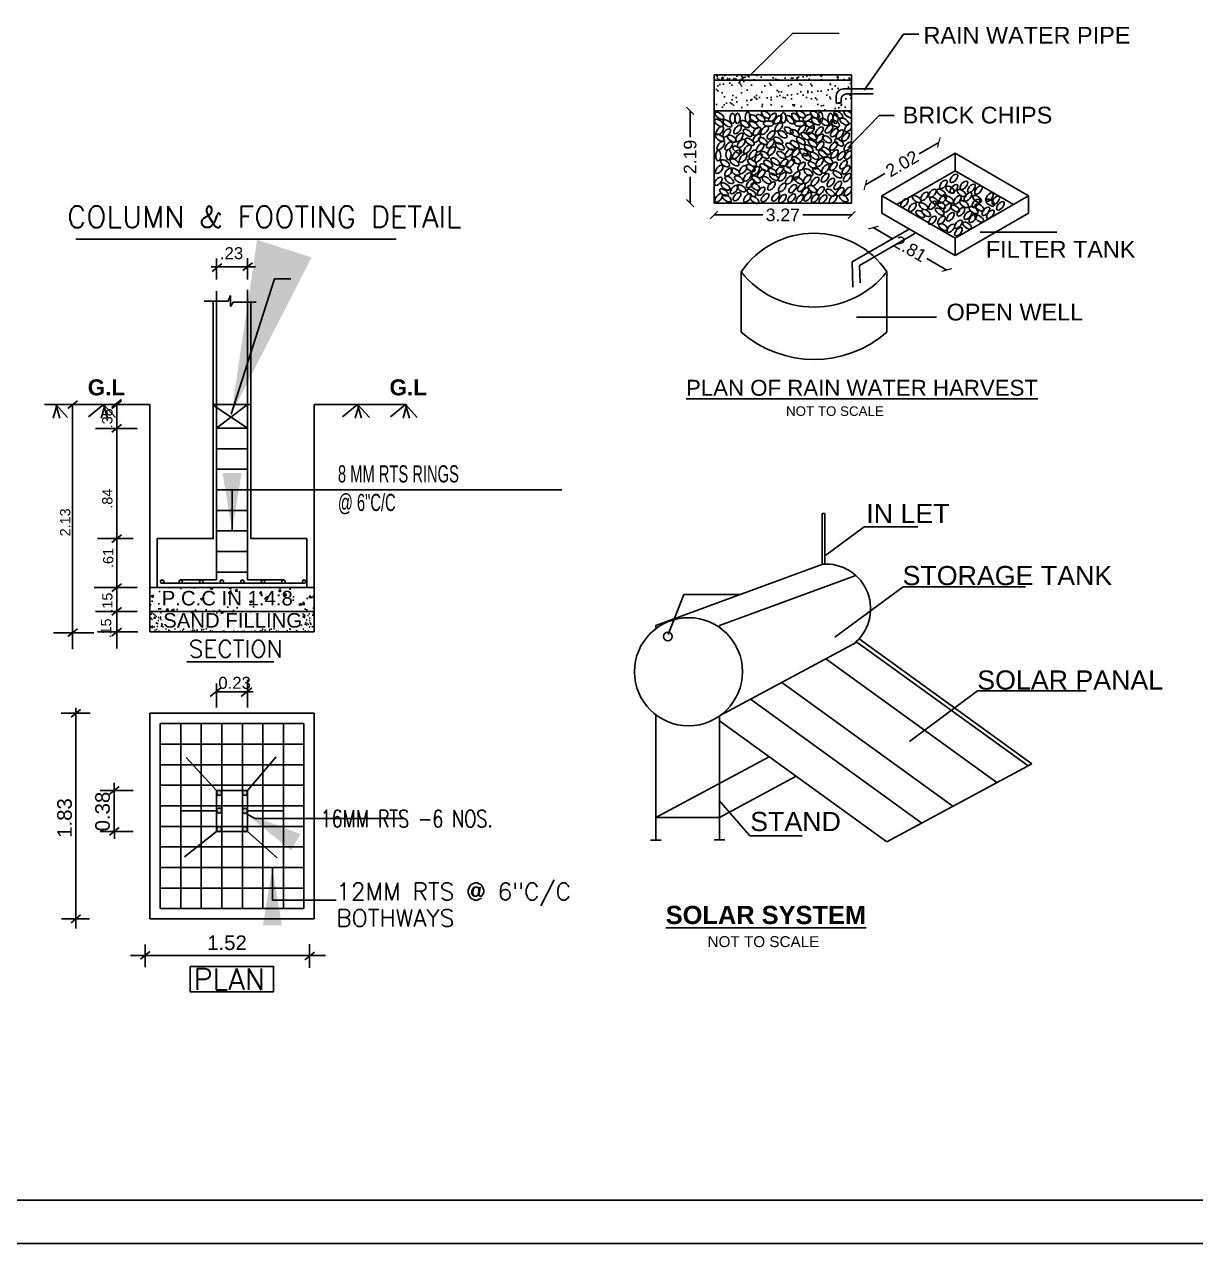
# Model space of a CAD drawing. Header units: metres. Extents: x 10 to 343, y 349 to 530.
# Drawn here: x 256.62 to 297.03, y 349 to 391.05 of the extents above; entities that cross this region are included whole.
import ezdxf

# ---------------------------------------------------------------- set-up
doc = ezdxf.new("R2010")
doc.units = ezdxf.units.M
doc.layers.add('0 @ 1', color=7, linetype='Continuous')
doc.styles.add('Arial-Bold', font='times.ttf')
doc.styles.add('CODE', font='arial.ttf', dxfattribs={"height": 0.7})
doc.styles.get("Standard").update_dxf_attribs({"font": 'arial.ttf'})
doc.styles.add('style1', font='micross.ttf')
doc.styles.add('style2', font='arialbd.ttf')
doc.styles.add('style4', font='romans.shx', dxfattribs={"width": 0.75, "height": 175})
doc.styles.add('style6', font='romans.shx', dxfattribs={"width": 0.8})
doc.dimstyles.new('OUTER', dxfattribs={"dimtxt": 0.23, "dimasz": 0.18, "dimexe": 0.1, "dimexo": 0.9, "dimgap": 0.09, "dimtad": 0, "dimzin": 0, "dimdsep": 46, "dimtxsty": 'style1', "dimblk": 'ARCHTICK', "dimcen": 0.09, "dimadec": 0, "dimazin": 0, "dimtfac": 1, "dimtofl": 0, "dimtmove": 2, "dimatfit": 3, "dimfxl": 0, "dimtolj": 1, "dimtzin": 0, "dimarcsym": 0})
doc.dimstyles.new('STY', dxfattribs={"dimscale": 0.9, "dimtxt": 0.23, "dimasz": 0.18, "dimexe": 0.15, "dimexo": 0.6, "dimgap": 0.1, "dimtad": 1, "dimtih": 1, "dimtoh": 1, "dimzin": 0, "dimdsep": 46, "dimtxsty": 'Arial-Bold', "dimblk": 'CLOSEDBLANK', "dimcen": 0.09375, "dimdle": 0.1, "dimse1": 1, "dimse2": 1, "dimadec": 0, "dimazin": 0, "dimtfac": 1, "dimtmove": 2, "dimatfit": 2, "dimfxl": 0, "dimtolj": 1, "dimtzin": 0, "dimarcsym": 0})
doc.dimstyles.new('STY2', dxfattribs={"dimscale": 0, "dimtxt": 6, "dimasz": 2, "dimexe": 0.1875, "dimexo": 72, "dimgap": 2, "dimtad": 0, "dimtih": 1, "dimtoh": 1, "dimlfac": 0.0254, "dimzin": 0, "dimdsep": 46, "dimtxsty": 'Standard', "dimcen": 0.09375, "dimadec": 0, "dimazin": 0, "dimtfac": 1, "dimtdec": 4, "dimtofl": 0, "dimtmove": 0, "dimatfit": 3, "dimfxl": 0, "dimtolj": 1, "dimtzin": 0, "dimarcsym": 0})

# ---------------------------------------------------------------- blocks, each defined once
blk = doc.blocks.new('_ClosedBlank')
at = {"color": 0, "linetype": 'ByBlock', "lineweight": -2}
for p, q in [((-1, 0.1667), (0, 0)), ((-1, 0.1667), (-1, -0.1667)), ((0, 0), (-1, -0.1667))]:
    blk.add_line(p, q, dxfattribs=at)
blk = doc.blocks.new('_ArchTick')
at = {"color": 0, "linetype": 'ByBlock', "const_width": 0.15}
blk.add_lwpolyline([(-0.5, -0.5), (0.5, 0.5)], dxfattribs=at)

msp = doc.modelspace()

# ---------------------------------------------------------------- hatches: boundary and pattern name
h = msp.add_hatch()
h.set_pattern_fill('AR-CONC', color=256, scale=0.003071, style=0)
h.set_pattern_definition([(50, (266.1853, 372.9348), (0.5595275, -0.048952), [0.058507, -0.643572]), (355, (266.1853, 372.9348), (-0.108238, 0.586775), [0.046805, -0.514858]), (100.451, (266.23194, 372.9307), (0.451291, 0.53782), [0.049723, -0.546952]), (46.1842, (266.1853, 373.0908), (0.83254, -0.12912), [0.08776, -0.965358]), (96.6356, (266.2547, 373.08), (0.729118, 0.759896), [0.074584, -0.820428]), (351.184, (266.1853, 373.0908), (0.72912, 0.759895), [0.070208, -0.772287]), (21, (266.26332, 373.0518), (0.465641, -0.314079), [0.058507, -0.643572]), (326, (266.2633, 373.0518), (0.189807, 0.56568), [0.046805, -0.514858]), (71.4514, (266.3021, 373.0256), (0.655447, 0.251602), [0.049723, -0.546952]), (37.5, (266.18531, 372.93478), (0.0094858, 0.2596863), [0, -0.508617, 0, -0.5226586, 0, -0.516808]), (7.5, (266.18531, 372.93478), (0.2052173, 0.3076757), [0, -0.2979934, 0, -0.4969158, 0, -0.196972]), (327.5, (266.01136, 372.93478), (0.4164273, -0.0175942), [0, -0.195022, 0, -0.6084683, 0, -0.8073906]), (317.5, (265.93335, 372.93478), (0.454936, 0.07809), [0, -0.2535284, 0, -0.4040853, 0, -0.5733643])])
h.paths.add_polyline_path([(285.1644, 389.3134), (280.4193, 389.3134), (280.4193, 389.1291), (285.1644, 389.1291)])
h = msp.add_hatch()
h.set_pattern_fill('AR-SAND', color=256, scale=0.010237, style=0)
h.set_pattern_definition([(37.5, (266.1853, 372.93478), (-0.01638, 0.5010304), [0, -0.3952443, 0, -0.4420496, 0, -0.4225474]), (7.5, (266.1853, 372.9348), (0.460194, 0.73384), [0, -0.213224, 0, -0.35624, 0, -0.1365153]), (327.5, (265.8655, 372.93478), (0.809768, 0.001471), [0, -0.1300146, 0, -0.4680525, 0, -0.6110686]), (317.5, (265.8655, 372.9348), (0.78168, 0.228221), [0, -0.065007, 0, -0.3068344, 0, -0.3510394])])
edge = h.paths.add_edge_path()
edge.add_line((285.1644, 389.1291), (280.4193, 389.1291))
edge.add_line((280.4193, 389.1291), (280.4193, 388.0704))
edge.add_line((280.4193, 388.0704), (285.1644, 388.0704))
edge.add_line((285.1644, 388.0704), (285.1644, 388.6506))
edge.add_line((285.1644, 388.6506), (284.989, 388.6506))
edge.add_arc((284.989, 388.4663), 0.1843, 90, 180)
edge.add_line((284.8047, 388.4663), (284.8047, 388.3416))
edge.add_spline(control_points=[(284.8047, 388.3416), (284.7749, 388.3313), (284.7403, 388.3193), (284.7089, 388.3387), (284.7046, 388.3416)], knot_values=[4.1371188, 4.1371188, 4.1371188, 4.1371188, 8.4097277, 9.0909902, 9.0909902, 9.0909902, 9.0909902], degree=3, periodic=0)
edge.add_spline(control_points=[(284.7046, 388.3416), (284.6901, 388.3318), (284.6654, 388.3103), (284.6419, 388.3321), (284.6317, 388.3416)], knot_values=[0, 0, 0, 0, 2.3281263, 4.1371188, 4.1371188, 4.1371188, 4.1371188], degree=3, periodic=0)
edge.add_line((284.6317, 388.3416), (284.6317, 388.5779))
edge.add_arc((284.8774, 388.5779), 0.2457, 90, 180, ccw=False)
edge.add_line((284.8774, 388.8236), (285.1644, 388.8236))
edge.add_line((285.1644, 388.8236), (285.1644, 389.1291))
h = msp.add_hatch()
h.set_pattern_fill('AR-CONC', color=256, scale=0.118157, style=0)
h.set_pattern_definition([(50, (-605.2939, 581.33), (0.84749164, -0.0741459), [0.0886176, -0.97479356]), (355, (-605.2939, 581.33), (-0.1639441, 0.8887661), [0.0708941, -0.77983484]), (100.4514, (-605.22325, 581.3238), (0.68354814, 0.8146197), [0.0753134, -0.82844704]), (46.1842, (-605.2939, 581.5663), (1.2610178, -0.195572), [0.1329264, -1.4621903]), (96.6356, (-605.1888, 581.55), (1.1043675, 1.1509865), [0.11297, -1.2426704]), (351.1842, (-605.2939, 581.5663), (1.1043666, 1.1509873), [0.1063411, -1.1697523]), (21, (-605.1757, 581.5072), (0.70528624, -0.4757216), [0.0886176, -0.97479356]), (326, (-605.1757, 581.5072), (0.2874936, 0.85681405), [0.0708941, -0.77983484]), (71.4514, (-605.1169, 581.4676), (0.9927801, 0.3810917), [0.0753134, -0.82844704]), (37.5, (-605.29387, 581.32997), (0.0143677, 0.39333671), [0, -0.7703823, 0, -0.79165052, 0, -0.78278876]), (7.5, (-605.29387, 581.32997), (0.31083453, 0.46602424), [0, -0.45135896, 0, -0.75265878, 0, -0.2983459]), (327.5, (-605.55736, 581.32997), (0.63074748, -0.02665011), [0, -0.295392, 0, -0.921623, 0, -1.22292282]), (317.5, (-605.6755, 581.33), (0.6890741, 0.11828084), [0, -0.3840096, 0, -0.6120522, 0, -0.86845244])])
h.paths.add_polyline_path([(260.9533, 371.6177), (260.9533, 370.7315), (266.6248, 370.7315), (266.6248, 371.6177)])
h = msp.add_hatch()
h.set_pattern_fill('AR-SAND', color=256, scale=0.118157, style=0)
h.set_pattern_definition([(37.5, (-605.29387, 581.40072), (-0.007443093, 0.22766732), [0, -0.179598328, 0, -0.20086655, 0, -0.19200479]), (7.5, (-605.29387, 581.40072), (0.20911114, 0.33345573), [0, -0.09688857, 0, -0.16187481, 0, -0.062032317]), (327.5, (-605.4392, 581.40072), (0.36795702, 0.000668656), [0, -0.059078397, 0, -0.21268223, 0, -0.277668467]), (317.5, (-605.4392, 581.40072), (0.35519428, 0.10370333), [0, -0.0295392, 0, -0.139425018, 0, -0.159511673])])
h.paths.add_polyline_path([(260.9533, 370.8022), (260.9533, 370.0933), (266.6248, 370.0933), (266.6248, 370.8022)])
h = msp.add_hatch(color=256)
h.paths.add_polyline_path([(264.1436, 363.2894, 0.2733072), (264.1895, 363.2118), (264.275, 363.2118, 0.2620802), (264.3208, 363.2857), (264.3208, 363.2931, 0.979264)])
h.paths.add_polyline_path([(264.3208, 363.9173), (264.3208, 363.9316, 0.9604037), (264.1438, 363.9245, 0.9604037)])
h.paths.add_polyline_path([(264.3208, 364.5261), (264.3208, 364.5572, 0.3312959), (264.2437, 364.6297), (264.2234, 364.6297, 0.3809943), (264.1449, 364.5416, 0.9154732)])
h.paths.add_polyline_path([(263.4346, 364.5355), (263.4346, 364.5498, 0.3376144), (263.3628, 364.6297), (263.3297, 364.6297, 0.3602692), (263.2577, 364.5426, 0.9604037)])
h.paths.add_polyline_path([(263.4346, 363.9255), (263.4346, 363.9398, 0.9604037), (263.2577, 363.9326, 0.9604037)])
h.paths.add_polyline_path([(263.3824, 363.2118, 0.2947129), (263.4346, 363.2926, 0.9844997), (263.2574, 363.2953), (263.2574, 363.2898, 0.2862433), (263.3094, 363.2118)])

# ---------------------------------------------------------------- linework, layer by layer
for p, q in [((285.1644, 389.3134), (280.4193, 389.3134)), ((280.4193, 389.3134), (280.4193, 384.8844)), ((285.1644, 389.1291), (280.4193, 389.1291)), ((285.1644, 386.9472), (285.1644, 389.3134)), ((284.8774, 388.8236), (285.9056, 388.8236)), ((284.989, 388.6506), (285.9056, 388.6506)), ((284.6317, 388.5779), (284.6317, 388.3416)), ((284.8047, 388.4663), (284.8047, 388.3416)), ((279.5954, 388.0704), (279.5954, 387.1608)), ((280.4193, 388.0704), (285.1644, 388.0704)), ((285.1644, 384.8844), (285.1644, 386.9024)), ((288.174, 386.9761), (287.4986, 386.5862)), ((288.736, 386.6037), (286.2029, 385.1413)), ((288.736, 386.6037), (291.269, 385.1413)), ((288.736, 386.6037), (288.736, 386.0027)), ((279.5954, 384.8844), (279.5954, 385.7941)), ((285.6409, 385.5136), (286.3163, 385.9036)), ((288.736, 386.0027), (286.7234, 384.8407)), ((288.736, 386.0027), (290.7485, 384.8407)), ((280.4193, 384.8844), (285.1644, 384.8844)), ((286.2029, 385.1413), (286.2029, 384.5402)), ((288.736, 383.6788), (286.2029, 385.1413)), ((288.736, 383.6788), (291.269, 385.1413)), ((291.269, 385.1413), (291.269, 384.5402)), ((280.4193, 384.4772), (282.1051, 384.4772)), ((285.1644, 384.4772), (283.4785, 384.4772)), ((288.736, 383.0778), (286.2029, 384.5402)), ((288.736, 383.0778), (291.269, 384.5402)), ((287.1545, 383.9908), (285.1871, 382.8549)), ((285.9143, 384.0404), (286.5993, 383.6449)), ((258.3993, 383.6395), (269.4488, 383.6395)), ((287.3417, 383.8342), (285.4416, 382.7372)), ((288.736, 383.6788), (288.736, 383.0778)), ((263.0998, 382.5272), (263.432, 382.7929)), ((263.2574, 382.7902), (263.2574, 382.9796)), ((263.2574, 382.2525), (263.2574, 382.7902)), ((264.1632, 382.5627), (264.4954, 382.8284)), ((264.3208, 382.2525), (264.3208, 382.9914)), ((285.1871, 382.8549), (285.2067, 381.9852)), ((285.4416, 382.7372), (285.4553, 382.1307)), ((288.4474, 382.5779), (287.7624, 382.9734)), ((263.067, 382.6838), (264.5948, 382.6838)), ((281.3558, 382.5144), (281.3558, 380.4347)), ((286.3822, 382.5144), (286.3822, 380.4347)), ((264.3208, 374.7432), (264.3208, 381.8979)), ((263.1392, 381.4992), (262.8319, 381.4992)), ((263.1392, 381.4992), (263.6537, 381.4992)), ((263.1392, 381.4992), (263.2574, 381.4992)), ((263.1392, 374.1382), (263.1392, 381.4992)), ((263.2574, 374.53), (263.2574, 381.8469)), ((263.6537, 381.4992), (263.7373, 381.6973)), ((263.7373, 381.6973), (263.7373, 381.3147)), ((263.7373, 381.3147), (263.8278, 381.4678)), ((263.8278, 381.4678), (264.4754, 381.4678)), ((264.4389, 374.5185), (264.4389, 381.4678)), ((264.4754, 381.4678), (264.6217, 381.4678)), ((258.1222, 377.8034), (258.4544, 378.0691)), ((259.6452, 377.8488), (259.9774, 378.1145)), ((259.6452, 377.8034), (259.9774, 378.0691)), ((258.2883, 377.9362), (258.2883, 369.4977)), ((260.2286, 377.9362), (258.7485, 377.9362)), ((259.6452, 376.9798), (259.9774, 377.2455)), ((260.5088, 377.1127), (259.0797, 377.1127)), ((263.2574, 377.1214), (264.3208, 377.1214)), ((263.2574, 376.4125), (264.3208, 376.4125)), ((263.2574, 375.7035), (264.3208, 375.7035)), ((263.2574, 374.9946), (264.3208, 374.9946)), ((264.3208, 372.1588), (264.3208, 374.7432)), ((263.2574, 372.1588), (263.2574, 374.53)), ((263.2574, 374.2856), (264.3208, 374.2856)), ((259.6429, 373.175), (259.9752, 373.4407)), ((259.8113, 373.6348), (259.8113, 369.5259)), ((263.2574, 373.5767), (264.3208, 373.5767)), ((285.5951, 373.7189), (287.4475, 373.7189)), ((259.8113, 373.3136), (259.1478, 373.3136)), ((259.8113, 373.3136), (260.3727, 373.3136)), ((260.9533, 371.6258), (260.9533, 372.8073)), ((263.2574, 372.8678), (264.3208, 372.8678)), ((266.6248, 372.8073), (266.6248, 371.6258)), ((278.4129, 370.3141), (284.1743, 372.4319)), ((259.6452, 371.4929), (259.9774, 371.7586)), ((259.6452, 371.4929), (259.9774, 371.7586)), ((261.3195, 371.7735), (266.2704, 371.7735)), ((261.994, 371.8861), (263.2574, 371.8861)), ((263.2574, 371.8861), (263.2574, 372.1588)), ((263.2574, 372.1588), (264.3208, 372.1588)), ((264.3208, 371.8906), (264.3208, 372.1588)), ((265.5745, 371.8906), (264.3208, 371.8906)), ((280.6047, 370.3141), (285.3083, 372.043)), ((260.5088, 371.6258), (259.0287, 371.6258)), ((260.9533, 370.8022), (260.9533, 371.6258)), ((260.9533, 371.6258), (266.6248, 371.6258)), ((266.6248, 371.6258), (266.6248, 370.8022)), ((279.377, 371.384), (281.3235, 371.384)), ((286.9402, 371.6557), (291.1625, 371.6557)), ((259.6452, 370.6694), (259.9774, 370.9351)), ((260.5088, 370.8022), (259.0797, 370.8022)), ((260.9533, 370.8022), (260.9533, 370.0933)), ((266.6248, 370.8022), (260.9533, 370.8022)), ((266.6248, 370.0933), (266.6248, 370.8022)), ((258.1222, 369.9323), (258.4544, 370.198)), ((259.8113, 370.0933), (259.1478, 370.0933)), ((259.6452, 369.9604), (259.9774, 370.2261)), ((259.8113, 370.0933), (260.5428, 370.0933)), ((260.9533, 370.0933), (266.6248, 370.0933)), ((278.4129, 370.3141), (278.4129, 370.2087)), ((280.6047, 370.2496), (280.6047, 370.3141)), ((258.2883, 370.0651), (257.6248, 370.0651)), ((258.2883, 370.0651), (259.0199, 370.0651)), ((280.6047, 367.1955), (285.3489, 369.7413)), ((285.3489, 369.7413), (291.2536, 365.4735)), ((285.4201, 369.8589), (291.3878, 365.5455)), ((262.2317, 369.0685), (265.2293, 369.0685)), ((284.2752, 369.1652), (290.1799, 364.8974)), ((264.3208, 368.2282), (264.3208, 368.4464)), ((263.0351, 367.868), (263.4045, 368.1719)), ((263.2574, 368.0271), (263.2574, 368.3168)), ((263.2574, 367.4893), (263.2574, 368.0271)), ((263.2574, 368.0271), (264.5125, 368.0271)), ((264.0985, 367.868), (264.4679, 368.1719)), ((264.3208, 367.4893), (264.3208, 368.2282)), ((282.752, 368.3478), (288.6567, 364.08)), ((289.5109, 368.0596), (293.2622, 368.0596)), ((281.6784, 367.7716), (287.5831, 363.5038)), ((258.8915, 367.2882), (257.8878, 367.2882)), ((258.232, 367.1554), (258.5643, 367.4211)), ((258.3982, 367.4716), (258.3982, 359.8689)), ((266.6248, 367.2882), (260.9533, 367.2882)), ((260.9533, 367.2882), (260.9533, 360.1988)), ((266.6248, 360.1988), (266.6248, 367.2882)), ((278.4129, 367.235), (278.4129, 367.0264)), ((280.6047, 367.0264), (280.6047, 367.1955)), ((266.2704, 366.9337), (261.3078, 366.9337)), ((261.3078, 366.9337), (261.3078, 360.5533)), ((262.0167, 366.9337), (262.0167, 360.5533)), ((262.7257, 366.9337), (262.7257, 360.5533)), ((263.4346, 366.9337), (263.4346, 360.5533)), ((264.1435, 366.9337), (264.1435, 360.5533)), ((264.8525, 366.9337), (264.8525, 360.5533)), ((265.5614, 366.9337), (265.5614, 360.5533)), ((266.2704, 360.5533), (266.2704, 366.9337)), ((278.4129, 367.0264), (278.4129, 362.9137)), ((280.6047, 367.0264), (280.6047, 362.9276)), ((280.6047, 367.0264), (286.3752, 362.8556)), ((261.3078, 366.2248), (266.2704, 366.2248)), ((261.3078, 365.5159), (266.2704, 365.5159)), ((263.2574, 364.6297), (262.2095, 365.7653)), ((264.3208, 364.6297), (265.3094, 365.7885)), ((278.4129, 363.6955), (282.3156, 365.7898)), ((286.3752, 362.8556), (291.3878, 365.5455)), ((280.6047, 363.6955), (283.2495, 365.1148)), ((260.3746, 364.6297), (259.2376, 364.6297)), ((259.5656, 364.4968), (259.8978, 364.7625)), ((259.7232, 364.6297), (259.7232, 364.8847)), ((259.7232, 364.6297), (259.7232, 363.2118)), ((261.3078, 364.8069), (266.2704, 364.8069)), ((264.3208, 364.6297), (263.2574, 364.6297)), ((263.2574, 363.2118), (263.2574, 364.6297)), ((264.3208, 363.2118), (264.3208, 364.6297)), ((261.3078, 364.098), (266.2704, 364.098)), ((263.2574, 363.9207), (262.0167, 363.9207)), ((264.3208, 363.9207), (265.5614, 363.9207)), ((261.3078, 363.389), (266.2704, 363.389)), ((278.4129, 363.6955), (280.6047, 363.6955)), ((260.3746, 363.2118), (259.2376, 363.2118)), ((259.5656, 363.0789), (259.8978, 363.3446)), ((259.7317, 363.2118), (259.7317, 362.9562)), ((263.2574, 363.2118), (262.1512, 362.3424)), ((264.3208, 363.2118), (263.2574, 363.2118)), ((264.3208, 363.2118), (265.3444, 362.3075)), ((280.4222, 362.9276), (280.7905, 362.9276)), ((281.6589, 363.0566), (283.461, 363.0566)), ((261.3078, 362.6801), (266.2704, 362.6801)), ((278.2304, 362.9137), (278.5987, 362.9137)), ((261.3078, 361.9711), (266.2704, 361.9711)), ((261.3078, 361.2622), (266.2704, 361.2622)), ((261.3078, 360.5533), (266.2704, 360.5533)), ((258.8745, 360.1988), (257.9048, 360.1988)), ((258.232, 360.0659), (258.5643, 360.3316)), ((260.9533, 360.1988), (266.6248, 360.1988)), ((260.7909, 359.3101), (260.7909, 358.5283)), ((266.4624, 359.3271), (266.4624, 358.5113)), ((260.7909, 358.9362), (260.2874, 358.9362)), ((260.6248, 358.8034), (260.957, 359.0691)), ((260.7909, 358.9362), (266.4624, 358.9362)), ((264.156, 358.9375), (266.9132, 358.9375)), ((266.2963, 358.7864), (266.6285, 359.0521)), ((266.4624, 358.9362), (267.0076, 358.9362))]:
    msp.add_line(p, q)
for points in [[(125.6102, 348.9963), (125.6102, 529.8263), (342.518, 529.8263), (342.518, 348.9963)], [(127.1102, 350.4963), (127.1102, 528.3263), (341.018, 528.3263), (341.018, 350.4963)], [(262.3391, 358.5548), (265.219, 358.5548), (265.219, 357.6823), (262.3391, 357.6823)]]:
    msp.add_lwpolyline(points, close=True)
at = {"linetype": 'ByBlock'}
msp.add_lwpolyline([(280.4193, 388.0704), (285.1644, 388.0704), (285.1644, 384.8844), (280.4193, 384.8844)], close=True, dxfattribs=at)
for points in [[(260.9533, 372.8073), (260.9533, 377.9362), (257.318, 377.9362)], [(257.7586, 377.9362), (257.6219, 377.4632)], [(257.7039, 377.9362), (258.114, 377.4905)], [(257.7039, 377.9362), (257.8406, 377.4632)], [(259.3565, 377.9362), (258.837, 377.5178)], [(259.4112, 377.9362), (259.2745, 377.4632)], [(259.3565, 377.9362), (259.4932, 377.4632)], [(259.3565, 377.9362), (259.7666, 377.4905)], [(259.8113, 377.1127), (259.8113, 377.9362)], [(263.1392, 377.9362), (264.4389, 377.9362)], [(263.1392, 377.9203), (264.3208, 377.1214)], [(264.3208, 377.9362), (263.2574, 377.1214)], [(266.6248, 372.8073), (266.6248, 377.9362), (269.7697, 377.9362)], [(268.1171, 377.9362), (267.5976, 377.5178)], [(268.1718, 377.9362), (268.0351, 377.4632)], [(268.1171, 377.9362), (268.2538, 377.4632)], [(268.1171, 377.9362), (268.5272, 377.4905)], [(269.7697, 377.9362), (269.2502, 377.5178)], [(269.8244, 377.9362), (269.6877, 377.4632)], [(269.7697, 377.9362), (270.1798, 377.4905)], [(269.7697, 377.9362), (269.9064, 377.4632)], [(259.8113, 377.1127), (259.8113, 373.3136)], [(266.3701, 371.6258), (266.3701, 372.7283), (266.3701, 373.3136), (264.4389, 373.3136), (264.4389, 374.5185)], [(261.208, 371.6258), (261.208, 372.7283), (261.208, 373.3136), (263.1392, 373.3136), (263.1392, 374.1382)], [(284.1517, 372.4301), (284.1517, 374.1768), (284.2374, 374.1768), (284.2374, 372.435)]]:
    msp.add_lwpolyline(points)
for centre, radius in [((261.3783, 371.8325), 0.0591), ((262.0189, 371.8325), 0.0591), ((262.7279, 371.8325), 0.0591), ((263.4368, 371.8325), 0.0591), ((264.1457, 371.8325), 0.0591), ((264.8547, 371.8325), 0.0591), ((265.5636, 371.8325), 0.0591), ((266.2726, 371.8325), 0.0591), ((279.537, 368.7218), 1.8639), ((278.8265, 369.9347), 0.1498), ((263.3463, 364.5426), 0.0886), ((264.2335, 364.5416), 0.0886), ((263.3463, 363.9326), 0.0886), ((264.2324, 363.9245), 0.0886), ((263.3459, 363.2926), 0.0886), ((264.2322, 363.2894), 0.0886)]:
    msp.add_circle(centre, radius)
for centre, radius, start, end in [((284.8774, 388.5779), 0.2457, 90, 180), ((284.989, 388.4663), 0.1843, 90, 180), ((283.869, 380.8143), 3.0342, 34.07623, 145.92377), ((283.869, 384.5024), 3.2044, 218.34454, 321.65546), ((283.869, 383.3172), 3.8243, 228.91582, 311.08418), ((284.2811, 370.8955), 1.5401, 307.05193, 94.82138)]:
    msp.add_arc(centre, radius, start, end)
for centre, major_axis in [((280.5854, 387.6553), (0.1435, -0.1023)), ((280.6066, 387.8955), (0.1435, -0.1023)), ((280.8823, 387.6341), (0.1435, -0.1023)), ((281.0566, 387.8066), (0, -0.1762)), ((281.2274, 387.8066), (0, -0.1762)), ((281.4833, 387.6129), (0.1435, -0.1023)), ((281.5812, 387.8433), (0, -0.1762)), ((281.7944, 387.8107), (0.1435, -0.1023)), ((282.022, 387.8214), (0.1435, -0.1023)), ((282.2044, 387.9379), (0.1435, -0.1023)), ((282.4328, 387.8427), (-0.1139, -0.1345)), ((282.6245, 387.7622), (-0.1139, -0.1345)), ((282.8099, 387.8311), (0, -0.1762)), ((283.4204, 387.945), (0.1435, -0.1023)), ((283.9012, 387.9379), (0.1435, -0.1023)), ((283.9295, 387.7048), (0.1435, -0.1023)), ((284.2264, 387.6836), (0.1435, -0.1023)), ((284.5955, 387.6324), (0.1435, -0.1023)), ((284.7071, 387.9379), (0.1435, -0.1023)), ((284.9122, 387.6977), (0.1435, -0.1023)), ((280.6158, 387.3835), (-0.1139, -0.1345)), ((280.8562, 387.3058), (-0.1139, -0.1345)), ((281.2309, 387.4259), (-0.1139, -0.1345)), ((281.5752, 387.3092), (0.1435, -0.1023)), ((281.7902, 387.577), (0.1435, -0.1023)), ((281.8955, 387.3623), (-0.1139, -0.1345)), ((282.1641, 387.3976), (-0.1139, -0.1345)), ((282.2995, 387.6258), (0.1762, 0)), ((282.3833, 387.2351), (-0.1139, -0.1345)), ((282.6519, 387.5107), (-0.1139, -0.1345)), ((282.7841, 387.2597), (0.1435, -0.1023)), ((282.9962, 387.3869), (0.1435, -0.1023)), ((283.2013, 387.3021), (0.1435, -0.1023)), ((283.4508, 387.4259), (-0.1139, -0.1345)), ((283.5689, 387.1961), (0.1435, -0.1023)), ((283.7244, 387.5917), (0.1435, -0.1023)), ((283.7407, 387.4047), (-0.1139, -0.1345)), ((283.8093, 387.1961), (0.1435, -0.1023)), ((284.0518, 387.3694), (-0.1139, -0.1345)), ((284.3841, 387.44), (-0.1139, -0.1345)), ((284.5679, 387.3129), (-0.1139, -0.1345)), ((284.7588, 387.2634), (-0.1139, -0.1345)), ((284.9567, 387.1645), (-0.1139, -0.1345)), ((280.6137, 387.1396), (0.1435, -0.1023)), ((280.6512, 386.8749), (-0.1139, -0.1345)), ((280.9269, 386.8537), (-0.1139, -0.1345)), ((281.0308, 387.1113), (0.1435, -0.1023)), ((281.2875, 387.1504), (-0.1139, -0.1345)), ((281.3582, 386.9455), (-0.1139, -0.1345)), ((281.5703, 386.7477), (-0.1139, -0.1345)), ((281.653, 386.9983), (0.1435, -0.1023)), ((281.8955, 387.1221), (-0.1139, -0.1345)), ((282.0086, 386.7971), (-0.1139, -0.1345)), ((282.1054, 387.0266), (0.1435, -0.1023)), ((282.3621, 386.9314), (-0.1139, -0.1345)), ((282.6357, 387.0407), (0.1435, -0.1023)), ((282.6922, 386.8429), (0.1435, -0.1023)), ((283.0457, 386.8358), (0.1435, -0.1023)), ((283.2083, 386.9206), (0.1435, -0.1023)), ((283.4134, 387.0336), (0.1435, -0.1023)), ((283.6891, 386.7722), (0.1435, -0.1023)), ((283.8234, 386.9418), (0.1435, -0.1023)), ((284.0659, 387.1221), (-0.1139, -0.1345)), ((284.073, 386.8607), (-0.1139, -0.1345)), ((284.3183, 387.0831), (0.1435, -0.1023)), ((284.5467, 386.8537), (-0.1139, -0.1345)), ((284.7354, 386.9771), (0.1435, -0.1023)), ((285.0345, 386.8395), (-0.1139, -0.1345)), ((280.5628, 386.5209), (0, -0.1762)), ((280.9167, 386.5575), (0, -0.1762)), ((281.1885, 386.564), (-0.1139, -0.1345)), ((281.2217, 386.7228), (0.1435, -0.1023)), ((281.4218, 386.4368), (-0.1139, -0.1345)), ((281.7611, 386.5711), (-0.1139, -0.1345)), ((281.952, 386.4439), (-0.1139, -0.1345)), ((282.1691, 386.5462), (0.1435, -0.1023)), ((282.3974, 386.677), (-0.1139, -0.1345)), ((282.7417, 386.5462), (0.1435, -0.1023)), ((283.0054, 386.6135), (-0.1139, -0.1345)), ((283.2508, 386.3625), (0.1435, -0.1023)), ((283.2458, 386.6205), (-0.1139, -0.1345)), ((283.5123, 386.638), (0.1435, -0.1023)), ((283.6113, 386.4755), (0.1435, -0.1023)), ((283.88, 386.5179), (0.1435, -0.1023)), ((284.1769, 386.5815), (0.1435, -0.1023)), ((284.283, 386.6875), (0.1435, -0.1023)), ((284.3607, 386.3625), (0.1435, -0.1023)), ((284.575, 386.5781), (-0.1139, -0.1345)), ((284.8083, 386.5146), (-0.1139, -0.1345)), ((280.5946, 386.0483), (-0.1139, -0.1345)), ((280.7975, 386.2565), (0.1435, -0.1023)), ((280.9198, 385.9564), (-0.1139, -0.1345)), ((281.1256, 386.2913), (0.1435, -0.1023)), ((281.1581, 385.9669), (0.1435, -0.1023)), ((281.4218, 386.0412), (-0.1139, -0.1345)), ((281.6812, 386.094), (0.1435, -0.1023)), ((281.7307, 386.2777), (0.1435, -0.1023)), ((281.8531, 385.9988), (-0.1139, -0.1345)), ((282.051, 385.8999), (-0.1139, -0.1345)), ((282.1549, 386.1152), (0.1435, -0.1023)), ((282.2893, 386.2424), (0.1435, -0.1023)), ((282.4377, 385.9669), (0.1435, -0.1023)), ((282.5296, 386.3201), (0.1435, -0.1023)), ((282.6944, 386.0342), (-0.1139, -0.1345)), ((282.8287, 386.2602), (-0.1139, -0.1345)), ((282.9467, 386.0446), (0.1435, -0.1023)), ((283.062, 386.2532), (-0.1139, -0.1345)), ((283.4367, 386.1543), (-0.1139, -0.1345)), ((283.6749, 385.9457), (0.1435, -0.1023)), ((283.8163, 386.1929), (0.1435, -0.1023)), ((283.9789, 385.981), (0.1435, -0.1023)), ((284.0589, 386.2885), (-0.1139, -0.1345)), ((284.2639, 386.0695), (-0.1139, -0.1345)), ((284.5396, 386.1543), (-0.1139, -0.1345)), ((284.886, 386.2108), (-0.1139, -0.1345)), ((284.9709, 386.0342), (-0.1139, -0.1345)), ((280.5663, 385.6385), (-0.1139, -0.1345)), ((280.946, 385.6843), (0.1435, -0.1023)), ((281.2783, 385.7055), (0.1435, -0.1023)), ((281.5703, 385.7869), (-0.1139, -0.1345)), ((281.6692, 385.5608), (-0.1139, -0.1345)), ((281.8721, 385.7055), (0.1435, -0.1023)), ((282.2327, 385.6772), (0.1435, -0.1023)), ((282.3974, 385.4761), (-0.1139, -0.1345)), ((282.4801, 385.7903), (0.1435, -0.1023)), ((282.7721, 385.794), (-0.1139, -0.1345)), ((283.0125, 385.6809), (-0.1139, -0.1345)), ((283.2529, 385.8293), (-0.1139, -0.1345)), ((283.3427, 385.6631), (0.1435, -0.1023)), ((283.6347, 385.7092), (-0.1139, -0.1345)), ((283.9033, 385.6315), (-0.1139, -0.1345)), ((284.2497, 385.7586), (-0.1139, -0.1345)), ((284.4477, 385.5962), (-0.1139, -0.1345)), ((284.6789, 385.875), (0.1435, -0.1023)), ((284.6881, 385.4972), (-0.1139, -0.1345)), ((285.0133, 385.7657), (-0.1139, -0.1345)), ((288.3335, 385.5339), (-0.1139, -0.1345)), ((288.6955, 385.7407), (-0.1139, -0.1345)), ((289.0403, 385.4995), (-0.1139, -0.1345)), ((280.5805, 385.0663), (-0.1139, -0.1345)), ((280.7622, 385.2533), (0.1435, -0.1023)), ((280.8116, 385.4582), (0.1435, -0.1023)), ((281.1107, 385.356), (-0.1139, -0.1345)), ((281.2097, 385.1087), (-0.1139, -0.1345)), ((281.3631, 385.3946), (0.1435, -0.1023)), ((281.5703, 385.0663), (-0.1139, -0.1345)), ((281.7095, 385.2392), (0.1435, -0.1023)), ((281.8509, 385.4512), (0.1435, -0.1023)), ((282.0439, 385.2924), (-0.1139, -0.1345)), ((282.1783, 385.0734), (-0.1139, -0.1345)), ((282.5459, 385.1016), (-0.1139, -0.1345)), ((282.7721, 385.4266), (-0.1139, -0.1345)), ((283.0973, 385.0592), (-0.1139, -0.1345)), ((283.1327, 385.3842), (-0.1139, -0.1345)), ((283.4296, 385.4266), (-0.1139, -0.1345)), ((283.564, 385.2782), (-0.1139, -0.1345)), ((283.6488, 385.1016), (-0.1139, -0.1345)), ((283.8093, 385.3734), (0.1435, -0.1023)), ((283.9104, 385.0522), (-0.1139, -0.1345)), ((284.0871, 385.3065), (-0.1139, -0.1345)), ((284.4314, 385.2463), (0.1435, -0.1023)), ((284.7658, 385.2782), (-0.1139, -0.1345)), ((287.6784, 385.1205), (-0.1139, -0.1345)), ((287.9542, 385.2239), (-0.1139, -0.1345)), ((288.2553, 385.2484), (0.1435, -0.1023)), ((288.5627, 385.3469), (0.1435, -0.1023)), ((288.6955, 385.3789), (-0.1139, -0.1345)), ((288.9621, 385.2312), (0.1435, -0.1023)), ((289.1782, 385.1033), (-0.1139, -0.1345)), ((289.2989, 385.3961), (-0.1139, -0.1345)), ((289.5444, 385.339), (-0.1139, -0.1345)), ((289.9207, 385.0937), (-0.1139, -0.1345)), ((280.8611, 385.0485), (0.1435, -0.1023)), ((281.8156, 384.999), (0.1435, -0.1023)), ((282.7792, 385.038), (-0.1139, -0.1345)), ((283.3801, 385.031), (-0.1139, -0.1345)), ((284.179, 385.0239), (-0.1139, -0.1345)), ((284.5255, 385.0239), (-0.1139, -0.1345)), ((284.891, 385.0485), (0.1435, -0.1023)), ((286.9888, 384.8965), (-0.1139, -0.1345)), ((287.2647, 384.7415), (-0.1139, -0.1345)), ((287.4106, 385.0245), (0.1435, -0.1023)), ((287.6439, 384.776), (0.1435, -0.1023)), ((287.9542, 384.8104), (-0.1139, -0.1345)), ((288.0173, 384.9635), (0.1435, -0.1023)), ((288.2553, 384.8178), (0.1435, -0.1023)), ((288.3163, 385.0344), (-0.1139, -0.1345)), ((288.4714, 384.7243), (-0.1139, -0.1345)), ((288.5312, 385.0072), (0.1435, -0.1023)), ((288.738, 384.6972), (0.1435, -0.1023)), ((288.8162, 384.9999), (-0.1139, -0.1345)), ((289.0483, 384.8522), (0.1435, -0.1023)), ((289.4541, 384.8793), (-0.1139, -0.1345)), ((289.4969, 385.0288), (0.1435, -0.1023)), ((289.5828, 384.7316), (0.1435, -0.1023)), ((289.9448, 384.9039), (0.1435, -0.1023)), ((290.1436, 384.9827), (-0.1139, -0.1345)), ((290.2988, 384.7932), (-0.1139, -0.1345)), ((287.5313, 384.5077), (0.1435, -0.1023)), ((287.7381, 384.5421), (0.1435, -0.1023)), ((287.9542, 384.2936), (-0.1139, -0.1345)), ((288.2036, 384.5938), (0.1435, -0.1023)), ((288.2645, 384.2936), (-0.1139, -0.1345)), ((288.5749, 384.4142), (-0.1139, -0.1345)), ((288.9369, 384.5865), (-0.1139, -0.1345)), ((289.1782, 384.4659), (-0.1139, -0.1345)), ((289.3506, 384.3625), (-0.1139, -0.1345)), ((289.3759, 384.6455), (0.1435, -0.1023)), ((289.5655, 384.3526), (0.1435, -0.1023)), ((289.7989, 384.6037), (-0.1139, -0.1345)), ((289.954, 384.5003), (-0.1139, -0.1345)), ((288.3243, 384.0598), (0.1435, -0.1023)), ((288.5921, 384.018), (-0.1139, -0.1345)), ((288.8507, 384.1558), (-0.1139, -0.1345)), ((288.8507, 383.8974), (-0.1139, -0.1345)), ((289.1518, 384.1115), (0.1435, -0.1023))]:
    msp.add_ellipse(centre, major_axis=major_axis, ratio=0.5)
at = {"extrusion": (0, 0, -1)}
for centre, major_axis in [((283.041, 387.7622), (0.1139, -0.1345)), ((283.2326, 387.8427), (0.1139, -0.1345)), ((283.6434, 387.8214), (-0.1435, -0.1023)), ((284.0842, 387.8433), (0, -0.1762)), ((284.438, 387.8066), (0, -0.1762)), ((284.6089, 387.8066), (0, -0.1762)), ((283.366, 387.6258), (-0.1762, 0))]:
    msp.add_ellipse(centre, major_axis=major_axis, ratio=0.5, dxfattribs=at)
for centre, major_axis, start_param, end_param in [((285.0536, 387.952), (0.1435, -0.1023), 1.0990489, 5.8692609), ((285.0557, 387.4895), (-0.1139, -0.1345), 3.2156391, 8.2845942), ((285.0557, 386.5428), (-0.1139, -0.1345), 3.2156391, 8.2845942), ((285.0416, 385.2924), (-0.1139, -0.1345), 2.9898369, 8.5103964)]:
    msp.add_ellipse(centre, major_axis=major_axis, ratio=0.5, start_param=start_param, end_param=end_param)
msp.add_spline([(284.6317, 388.3416), (284.6627, 388.3213), (284.7176, 388.3493), (284.8047, 388.3416)], degree=3)
msp.add_open_spline([(284.7046, 388.3416), (284.7089, 388.3387), (284.7403, 388.3193), (284.7749, 388.3313), (284.8047, 388.3416)], degree=3, knots=[4.1371188, 4.1371188, 4.1371188, 4.1371188, 4.8183813, 9.0909902, 9.0909902, 9.0909902, 9.0909902])

# ---------------------------------------------------------------- block references
for p, xscale, yscale, zscale, rotation in [((279.5954, 388.0704), 0.2612736, 0.2612736, 0.2612736, 90), ((288.174, 386.9761), 0.2612735999999998, 0.2612735999999998, 0.2612735999999998, 29.99999999229014), ((285.6409, 385.5136), 0.2612735999999999, 0.2612735999999999, 0.2612735999999999, 209.9999999922902), ((279.5954, 384.8844), 0.2612736, 0.2612736, 0.2612736, 270), ((280.4193, 384.4772), 0.2612736, 0.2612736, 0.2612736, 180), ((285.9143, 384.0404), 0.2612736000000002, 0.2612736000000002, 0.2612736000000002, 150.0000000028052), ((288.4474, 382.5779), 0.2612736, 0.2612736, 0.2612736, 330.0000000028052)]:
    msp.add_blockref('_ArchTick', p, dxfattribs=dict(xscale=xscale, yscale=yscale, zscale=zscale, rotation=rotation))
at = {"xscale": 0.2612736, "yscale": 0.2612736, "zscale": 0.2612736}
msp.add_blockref('_ArchTick', (285.1644, 384.4772), dxfattribs=at)

# ---------------------------------------------------------------- texts
for s, height, p in [('RAIN WATER PIPE', 0.578469, (287.6465, 390.3868)), ('BRICK CHIPS', 0.578469, (286.9254, 387.6316)), ('FILTER TANK', 0.578469, (289.7951, 383.0026)), ('OPEN WELL', 0.57847, (288.4422, 380.8375)), ('IN LET', 0.66111, (285.6711, 373.8476)), ('STORAGE TANK', 0.661108, (286.9236, 371.7083)), ('SOLAR PANAL', 0.661108, (289.4999, 368.105)), ('STAND', 0.66111, (281.6661, 363.2255))]:
    msp.add_text(s, height=height).set_placement(p)
for s, height, style, p in [('COLUMN & FOOTING DETAIL', 0.73848, 'style6', (258.0952, 384.0474)), ('.23', 0.41355, 'style1', (263.3706, 382.9516)), ('G.L', 0.55278, 'style2', (258.8099, 378.2544)), ('G.L', 0.55278, 'style2', (269.2231, 378.2544)), ('P.C.C IN 1:4:8', 0.502166, 'style1', (261.3625, 371.008)), ('SAND FILLING', 0.502166, 'style1', (261.4126, 370.2428)), ('SECTION', 0.59078, 'style4', (262.2948, 369.2146)), ('0.23', 0.41355, 'style1', (263.3148, 368.1327)), ('12MM RTS @ 6"C/C', 0.590784, 'style4', (267.3825, 360.8444)), ('BOTHWAYS', 0.59078, 'style4', (267.3825, 359.9319)), ('1.52', 0.50217, 'style1', (262.932, 359.1233)), ('PLAN', 0.73848, 'style4', (262.4542, 357.75))]:
    msp.add_text(s, height=height, dxfattribs=dict(style=style)).set_placement(p)
at = {"style": 'style1'}
for s, height, p in [('.38', 0.35447, (259.6615, 377.1184)), ('.84', 0.35447, (259.6615, 374.3459)), ('2.13', 0.35447, (258.2098, 373.3912)), ('.61', 0.35447, (259.6913, 372.2999)), ('.15', 0.35447, (259.6615, 370.7625)), ('.15', 0.35447, (259.6183, 369.8712)), ('1.83', 0.50217, (258.2581, 362.994)), ('0.38', 0.50217, (259.5692, 363.2165))]:
    msp.add_text(s, height=height, rotation=90, dxfattribs=at).set_placement(p)
at = {"char_height": 0.43546, "attachment_point": 5, "style": 'CODE'}
for s, insert, rotation in [('\\A1;2.19', (279.5954, 386.4774), 90), ('\\A1;2.02', (286.9074, 386.2449), 30), ('\\A1;2.81', (287.1808, 383.3092), 330)]:
    msp.add_mtext(s, dxfattribs=dict(at, insert=insert, rotation=rotation))
for s, insert, char_height, attachment_point, style in [('\\A1;3.27', (282.7918, 384.4772), 0.43546, 5, 'CODE'), ('{\\fSwis721 BlkCn BT|b0|i0|c0|p34;8 MM RTS RINGS\\P@ 6"C/C}', (267.4418, 374.9946), 0.590784, 4, 'style4'), ('16MM RTS -6 NOS.', (266.8429, 363.655), 0.590784, 4, 'style4')]:
    msp.add_mtext(s, dxfattribs=dict(insert=insert, char_height=char_height, attachment_point=attachment_point, style=style))
at = {"attachment_point": 1}
for s, insert, char_height, width in [('{\\LPLAN OF RAIN WATER HARVEST\\H0.3333x;\\P\\H1.8x;\\l                           NOT TO SCALE}', (279.4514, 378.7902), 0.548923, 24.674858), ('{\\fArial|b1|i0|c0|p34;\\LSOLAR SYSTEM\\H0.3333x;\\l\\P\\fArial|b0|i0|c0|p34;       \\H1.8x;      NOT TO SCALE}', (278.7509, 360.6463), 0.62734, 28.199837)]:
    msp.add_mtext(s, dxfattribs=dict(at, insert=insert, char_height=char_height, width=width))

# ---------------------------------------------------------------- leaders
for points, dimstyle, override in [([(263.7597, 377.601), (265.258, 382.2712), (265.8132, 382.2712)], 'STY', {"dimscale": 1, "dimasz": 6, "dimexo": 36, "dimdec": 3}), ([(265.1802, 361.9711), (265.1802, 361.2622), (265.1802, 360.8444), (267.3825, 360.8444)], 'STY2', {"dimscale": 1})]:
    msp.add_leader(points, dimstyle=dimstyle, override=override)
at = {"annotation_type": 0, "has_hookline": 1, "hookline_direction": 1}
for points, text_width in [([(263.7891, 373.5767), (263.7891, 374.9946), (275.1686, 374.9946)], 4.1434), ([(264.2557, 363.8389), (264.5749, 363.655), (269.7226, 363.655)], 6.7096)]:
    msp.add_leader(points, dimstyle='STY2', override={"dimscale": 1}, dxfattribs=dict(at, text_width=text_width))
at = {"layer": '0 @ 1'}
for points in [[(281.6774, 389.3134), (283.1389, 390.7515), (284.731, 390.7382)], [(285.6, 388.776), (286.9573, 390.7138), (287.4836, 390.7138)], [(285.0295, 386.7954), (286.1135, 387.903), (286.6378, 387.903)], [(289.6047, 383.8834), (292.2465, 383.8834)], [(285.3327, 380.9547), (288.0948, 380.9547)], [(284.2757, 372.7417), (285.5951, 373.7189)], [(278.8358, 370.0076), (279.377, 371.384)], [(284.5893, 369.9156), (286.9402, 371.6557)], [(287.16, 366.3195), (289.5109, 368.0596)], [(280.5933, 364.2847), (281.6589, 363.0566)]]:
    msp.add_leader(points, dimstyle='OUTER', override={"dimscale": 1}, dxfattribs=at)

doc.saveas('drawing.dxf')
